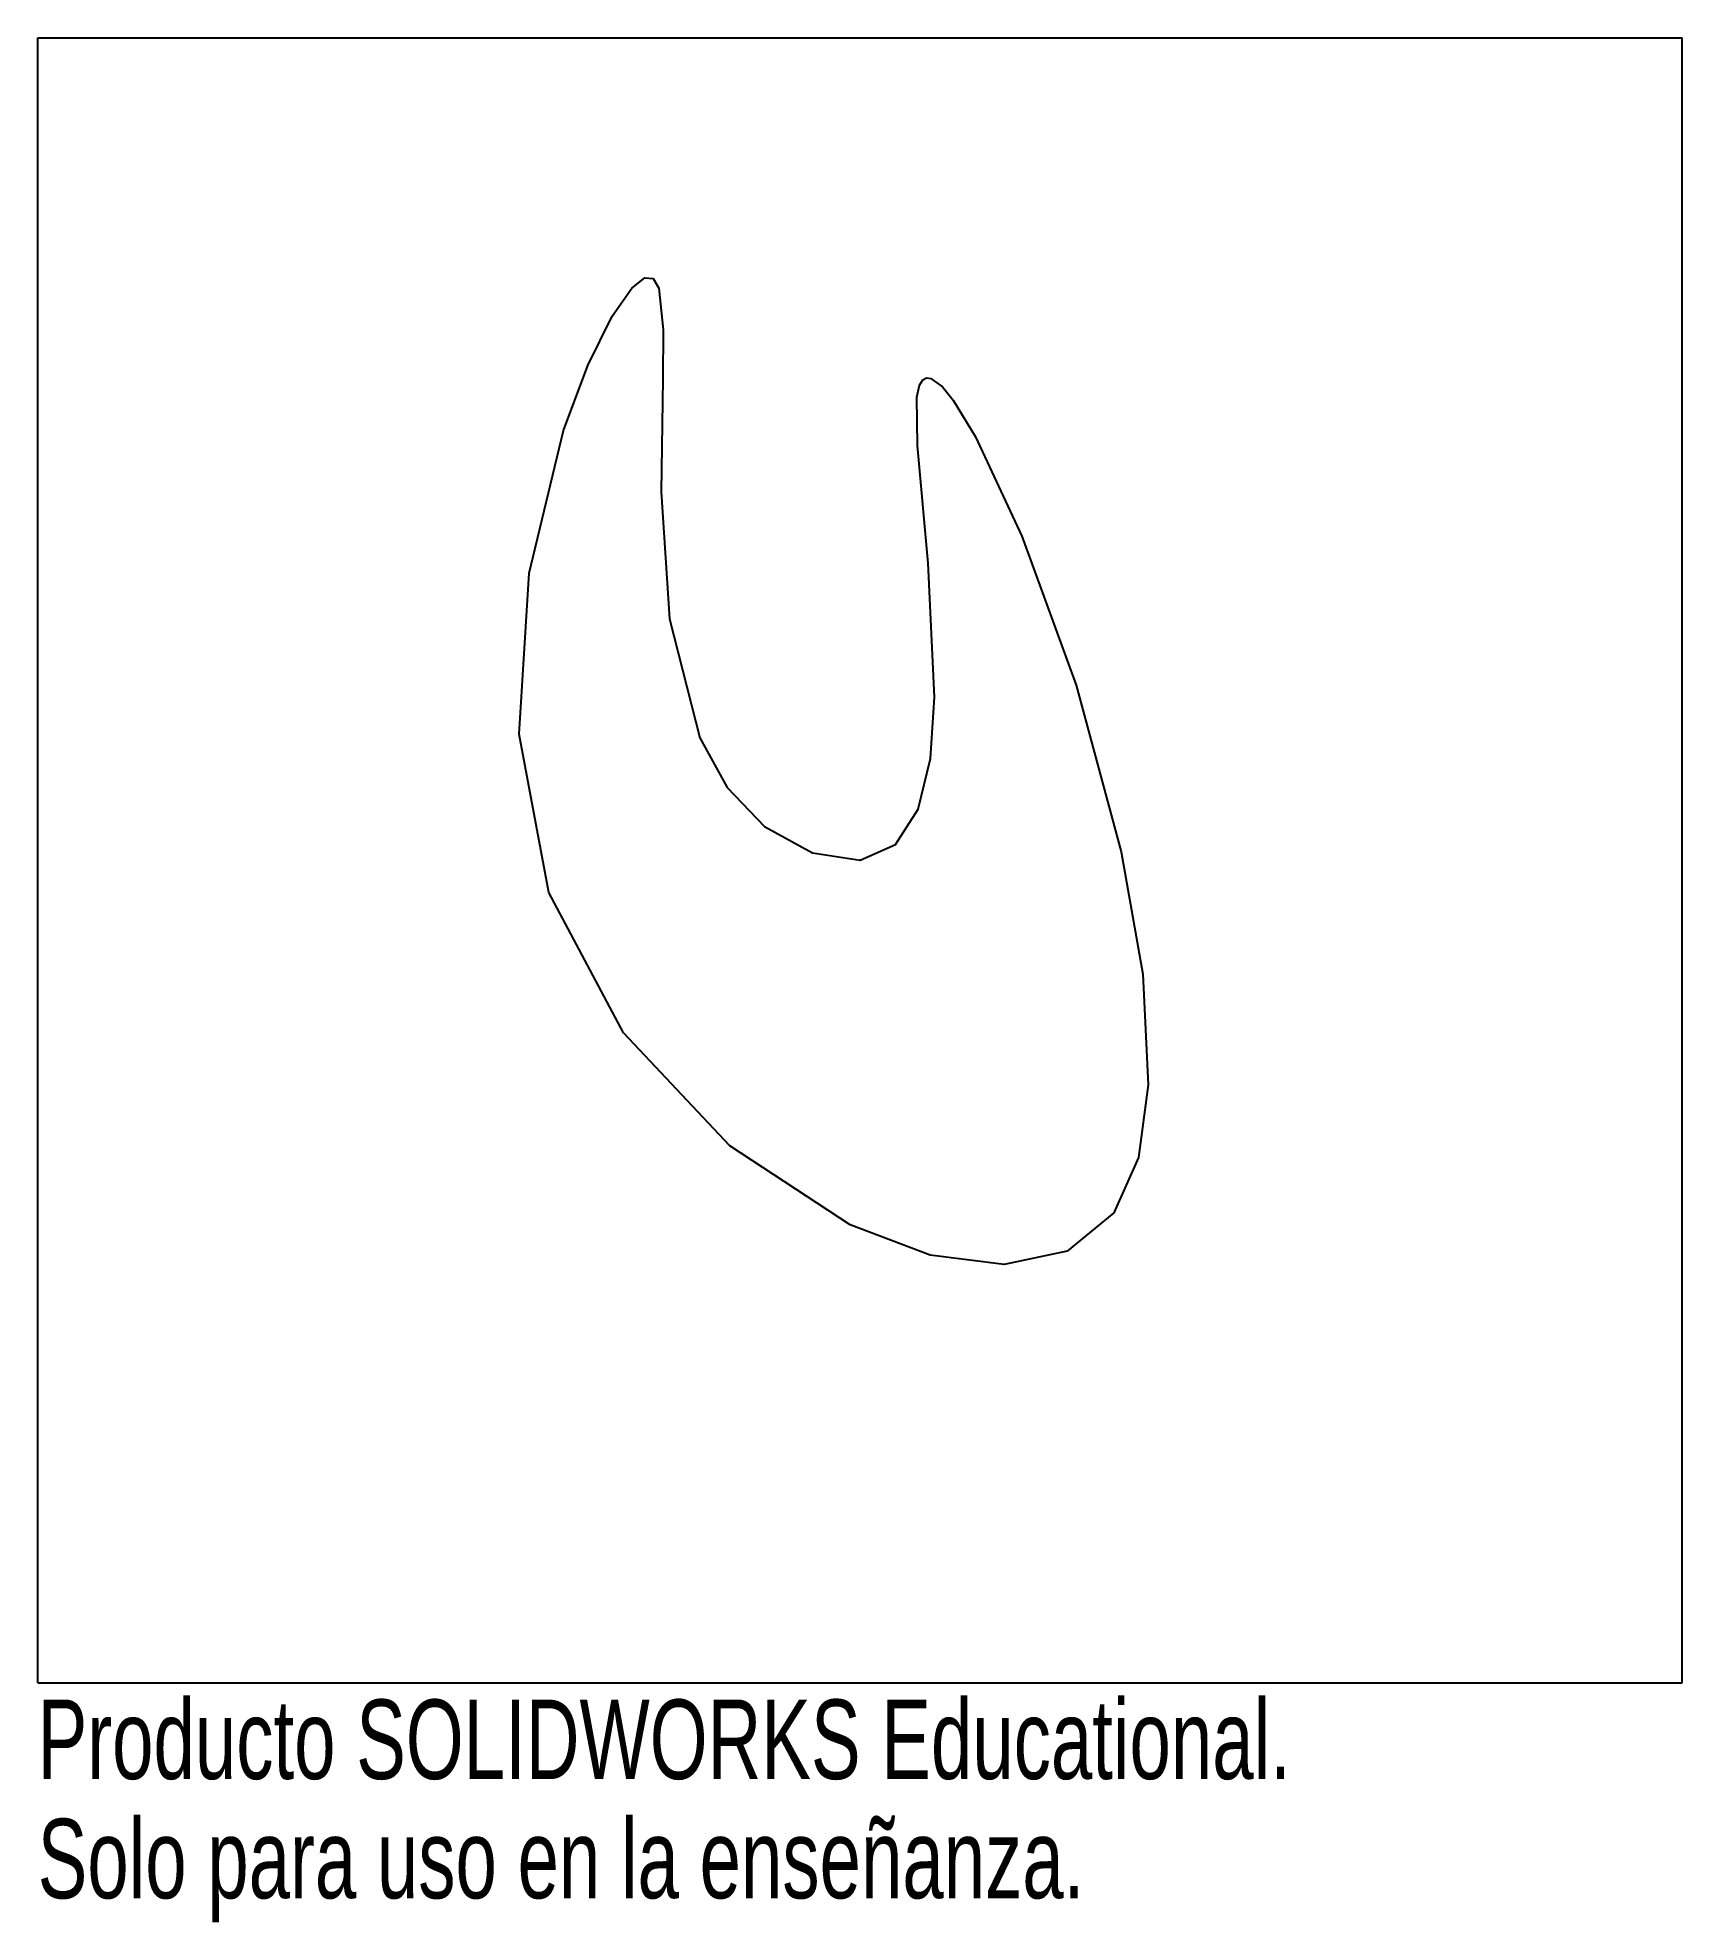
# Model space of a CAD drawing. Header units: millimetres. Extents: x -50 to 50, y -65 to 50.
import ezdxf

# ---------------------------------------------------------------- set-up
doc = ezdxf.new("R2010")
doc.units = ezdxf.units.MM
doc.header["$PDSIZE"] = -1
doc.styles.add('SLDTEXTSTYLE0', font='TXT', dxfattribs={"width": 0.7})

msp = doc.modelspace()

# ---------------------------------------------------------------- linework, layer by layer
at = {"color": 7, "linetype": 'Continuous'}
for p, q in [((-50, -50), (-50, 50)), ((-50, 50), (50, 50)), ((50, -50), (50, 50)), ((-50, -50), (50, -50))]:
    msp.add_line(p, q, dxfattribs=at)
at = {"color": 7, "linetype": 'Continuous', "flags": 128}
msp.add_lwpolyline([(0, 0), (2.15, 0.95), (3.53, 3.11), (4.28, 6.19), (4.54, 9.91), (4.15, 18.06), (3.5, 25.21), (3.46, 28.15), (3.62, 28.88), (3.82, 29.21), (4.04, 29.32), (4.31, 29.29), (5.01, 28.77), (5.67, 27.96), (7.03, 25.73), (9.85, 19.7), (13.14, 10.64), (15.89, 0.52), (17.19, -6.92), (17.52, -13.65), (16.93, -18.07), (15.44, -21.44), (12.59, -23.77), (8.77, -24.58), (4.27, -24), (-0.59, -22.17), (-7.92, -17.37), (-14.37, -10.49), (-18.93, -1.97), (-20.72, 7.66), (-20.12, 17.44), (-18.02, 26.13), (-16.55, 30.07), (-15.06, 33.08), (-13.87, 34.78), (-13.09, 35.4), (-12.57, 35.36), (-12.23, 34.77), (-11.97, 32.25), (-11.99, 29.25), (-12.08, 22.4), (-11.58, 14.67), (-9.74, 7.44), (-8.08, 4.43), (-5.8, 2.04), (-2.89, 0.45), (0, 0)], dxfattribs=at)
at = {"color": 7, "linetype": 'Continuous'}
msp.add_point((0, 0), dxfattribs=at)

# ---------------------------------------------------------------- texts
at = {"color": 7, "linetype": 'Continuous', "char_height": 4.8336, "attachment_point": 1, "style": 'SLDTEXTSTYLE0'}
for s, insert in [('Producto SOLIDWORKS Educational.', (-50, -51.02)), ('Solo para uso en la enseñanza.', (-50, -58.27))]:
    msp.add_mtext(s, dxfattribs=dict(at, insert=insert))

doc.saveas('drawing.dxf')
